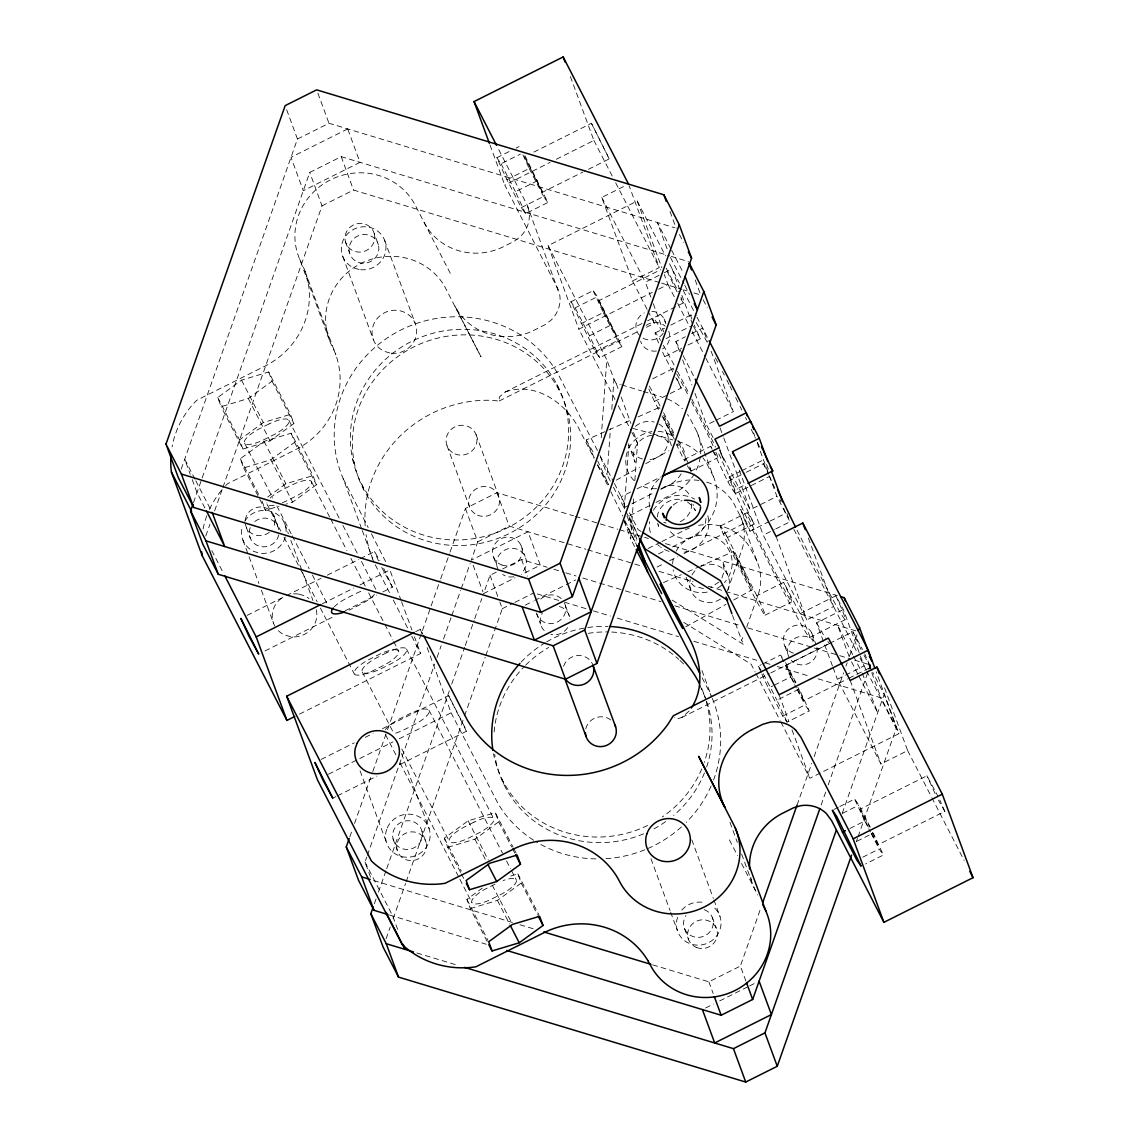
<?xml version="1.0" encoding="UTF-8"?>
<svg xmlns="http://www.w3.org/2000/svg" width="1139" height="1139" viewBox="0 0 1139 1139"><rect width="100%" height="100%" fill="white"/><g stroke="black" fill="none" stroke-linecap="round" stroke-linejoin="round"><path stroke-width="0.75" stroke-dasharray="5 3.75" d="M601.235 437.718L606.788 359.739L548.115 245.64L637.242 201.005L665.489 255.933M610.29 481.042L607.144 474.92L610.419 428.848M611.814 409.357L613.964 379.216L606.788 359.739M624.286 508.834L628.828 445.022M634.622 546.592L630.693 538.946L633.725 496.405M634.864 480.459L637.513 443.242L633.341 431.88M657.303 516.935C658.47 505.061 671.54 496.704 682.873 500.021M677.62 917.237L676.879 919.871A22.438 21.427 -20.2 0 0 691.046 944.06A22.438 21.427 -20.2 0 0 718.339 933.354A22.438 21.427 -20.2 0 0 712.146 906.018M181.201 469.183L297.45 139.029L286.387 108.974M193.488 502.584L309.737 172.43L341.244 156.655L669.675 255.919M205.803 535.928L209.932 524.196M214.645 510.799L222.319 489.015M222.917 487.335L322.024 205.832L309.737 172.43M349.801 836.894L352.165 830.189M354.528 823.483L372.225 773.21M372.809 771.544L386.975 731.323M387.559 729.643L440.067 580.52M440.651 578.84L449.506 553.711M450.09 552.031L465.438 508.464L496.946 492.689L573.529 515.839M370.517 877.087L364.993 862.052L366.758 857.012M367.356 855.346L434.671 664.151M437.034 657.445L441.163 645.699M443.527 638.993L451.201 617.196M451.799 615.516L460.654 590.358M461.238 588.678L470.108 563.52M465.438 508.464L477.725 541.865L471.29 560.16L527.998 531.771L540.299 565.172L521.391 574.64M374.361 903.768L377.28 895.453M378.461 892.093L386.135 870.296M386.733 868.616L449.321 690.846M451.685 684.14L464.684 647.237M465.267 645.557L474.123 620.399M474.721 618.719L481.797 598.601M496.319 572.12L490.012 575.266L483.577 593.576L515.084 577.786M386.078 938.778L390.207 927.046M393.154 918.66L405.555 883.48M406.139 881.8L463.957 717.584M464.541 715.918L485.2 657.274M485.784 655.594L502.299 608.682L499.85 601.99M727.465 590.714L741.133 551.902A49.86 47.61 -20.2 0 0 740.578 516.679L733.488 502.883A49.874 47.61 -20.2 0 0 706.479 482.082M746.7 627.162L757.52 596.437A49.86 47.61 -20.2 0 0 756.965 561.228L740.578 516.679M745.903 981.092L740.378 966.057L761.023 907.413M797.015 805.202L811.765 763.315M814.129 756.609L843.629 672.836M845.978 666.13L847.16 662.77M849.523 656.078L857.197 634.295M821.119 805.074L825.832 791.648M828.195 784.942L868.331 670.971M868.915 669.305L871.848 660.99M842.262 813.317L884.135 694.391L872.773 672.323M856.3 841.735L857.482 838.389M858.08 836.709L896.421 727.793L884.135 694.391M721.984 577.914L724.176 570.995L722.795 561.612L727.921 575.522M672.138 600.125L743.966 644.688L741.603 640.104L743.852 635.249M689.095 711.092L681.777 717.485L677.62 718.752L674.26 717.513M225.664 485.627L227.458 483.79L295.613 449.663A79.801 76.185 -20.2 0 0 332.061 346.171A63.827 60.951 -20.2 0 1 359.426 264.291A63.827 60.951 -20.2 0 1 444.267 285.69L481 356.834L454.86 305.978A59.797 57.092 -20.2 0 0 474.109 327.178L477.184 329.057A59.797 57.092 -20.2 0 0 534.476 330.054L545.04 324.7L551.02 320.201A29.913 28.56 -20.2 0 0 557.427 311.232A30.027 28.66 -20.2 0 0 559.633 304.27A29.913 28.56 -20.2 0 0 559.79 295.286L527.101 204.892L497.373 146.945M719.122 581.929L710.864 587.382M268.676 371.955L272.064 381.138L270.769 382.135L248.302 398.522L221.137 406.694L217.763 397.497L241.539 380.155L268.676 371.955L290.488 414.368L293.876 423.551L270.085 440.893L242.934 449.065L221.137 406.694M291.214 433.19L294.588 442.373L270.84 459.757L243.675 467.93L240.286 458.746L264.077 441.391L291.214 433.19L313.026 475.604L316.4 484.787L292.623 502.128L285.832 504.178M242.934 449.065L239.546 439.868L263.337 422.526L290.488 414.368M267.679 497.031L285.861 483.762L313.026 475.604M460.654 872.446L447.741 847.345L444.367 838.162L468.143 820.806L495.308 812.648L513.077 847.202M447.741 847.345L474.906 839.172L498.683 821.831L495.308 812.648M487.221 941.54L470.279 908.58L466.89 899.397L482.281 888.164M470.279 908.58L497.444 900.422L521.221 883.067L517.846 873.884L507.652 876.945M641.94 323.561L505.218 392.015L499.366 396.97L499.167 401.013L489.685 400.273A119.68 114.27 -20.2 0 0 365.22 526.745M616.284 480.16L639.52 467.189M645.713 463.73L668.935 450.745M685.721 626.82L725.984 604.325M733.73 599.997L752.309 589.618L733.288 551.575L700.77 566.012M297.45 139.029L328.957 123.254L674.587 227.715M322.024 205.832L353.531 190.056L659.894 282.643M524.951 155.716L547.859 202.514L525.577 213.662L521.306 207.64L506.926 179.677L496.803 157.737L510.172 151.046M516.124 148.07L519.085 146.589M496.803 157.737L501.075 163.774L520.381 154.092M533.849 152.071L591.454 123.268L609.265 158.876L584.392 171.334M506.926 179.677L529.208 168.515L522.701 154.42M558.48 290.075L504.762 185.088L550.109 162.379M556.359 159.246L593.889 140.453L569.927 75.316M525.577 213.662L515.454 191.736L537.736 180.574M542.42 192.349L524.524 156.741L542.335 192.349L582.841 172.103M521.306 207.64L543.588 196.478L547.859 202.514M647.052 309.21L632.515 280.963L601.791 197.446L625.382 185.643M570.895 301.807L593.177 290.644L597.434 296.667L621.937 346.569L599.655 357.731L595.384 351.695L570.895 301.807L575.152 307.829L589.532 335.791L599.655 357.731M575.152 307.829L597.434 296.667M632.515 280.963L659.253 267.565L629.141 185.728M598.701 300.796L616.512 336.404L598.601 300.81L660.791 269.672M650.867 297.122L645.372 282.187L662.67 273.531M664.251 272.734L672.11 268.804L679.428 288.708M581.004 323.732L603.286 312.584L593.177 290.644M615.017 399.476L578.84 329.143L652.334 292.339M658.598 289.221L667.967 284.522L664.293 274.499M589.532 335.791L611.814 324.629M647.593 320.842L683.357 302.931L681.051 297.307M595.384 351.695L617.665 340.547L621.937 346.569M499.167 401.013L638.481 331.25M646.397 327.292L654.313 323.334A119.68 4.157 63.4 0 1 661.844 331.05M655.252 332.873L664.55 328.217M670.757 325.113L690.903 315.019M666.116 338.568L692.854 325.185M679.57 351.524L675.883 341.515L685.308 336.788M691.601 333.627L702.621 328.117L707.533 341.486M672.779 371.841A119.709 4.157 63.4 0 0 667.013 360.992L664.706 356.692L681.748 348.164M687.956 345.06L700.357 338.838L699.488 336.959A89.767 3.118 63.4 0 1 694.249 325.071M652.647 378.789L673.092 368.552M658.655 409.471A119.709 4.157 63.4 0 0 655.395 403.149L654.498 401.426L668.664 394.336M670.23 393.539L681.25 388.029L680.78 387.046A49.874 1.737 63.4 0 1 676.253 377.151M247.092 615.359L284.85 596.452M286.416 595.669L321.027 578.341M327.32 575.181L358.771 559.434M360.351 558.651L374.589 551.547L379.8 560.715M322.252 603.841L353.702 588.094M359.995 584.933L389.88 569.97L400.942 600.039M713.057 437.575L706.607 425.018L714.466 421.074M716.032 420.291L733.345 411.62L710.608 349.83M477.725 541.865L509.233 526.09L585.859 549.254M265.003 650.953L334.211 616.299M345.217 610.789L376.667 595.028M382.96 591.881L392.4 587.154L383.074 567.065M676.096 443.868A119.709 4.157 63.4 0 1 682.09 455.942L683.941 459.686L710.679 446.289L711.405 447.599M630.707 492.005L621.211 496.761L624.884 506.741M637.028 488.845L660.748 476.956M690.96 471.133L717.698 457.75M624.03 507.766L653.231 493.144M660.905 489.3L668.593 485.456A49.874 47.61 -20.2 0 1 698.947 480.43M502.626 568.959L521.52 559.491L547.104 567.222M649.899 505.474L628.386 516.238L637.484 540.982M656.05 502.384L672.95 493.927A49.874 47.61 -20.2 0 0 694.235 474.052M415.664 631.661L420.376 629.298L422.811 633.996M729.33 476.928L740.179 471.503M741.731 470.72L764.981 459.074M712.758 450.531A119.709 4.157 63.4 0 1 727.394 480.758L727.778 481.541L744.835 473.012M746.372 472.229L763.429 463.701L764.625 465.766A89.767 3.118 63.4 0 0 767.145 470.023M726.739 536.113A49.888 1.737 63.4 0 0 720.375 526.346L721.77 530.304A49.888 1.737 63.4 0 0 755.527 599.128A49.888 1.737 63.4 0 0 757.364 596.694L756.894 595.711L783.632 582.328L785.938 586.756A119.709 4.157 63.4 0 0 797.87 609.365L801.044 615.544A89.767 3.118 63.4 0 1 797.684 618.15A89.767 3.118 63.4 0 1 743.81 511.61A89.767 3.118 63.4 0 1 735.922 486.737L737.104 488.802L746.401 484.146M502.299 608.682L513.333 603.157M514.913 602.36L533.821 592.892M735.552 493.429L769.651 476.344M299.486 714.125L420.604 653.487L414.454 636.786M525.264 605.151L533.137 601.207M534.718 600.424L564.645 585.432M566.225 584.634L575.679 579.908M648.091 548.457L660.392 542.306M661.93 541.538L684.98 529.991A49.874 47.61 -20.2 0 1 689.266 528.069M658.598 553.853L666.287 550.009M672.437 546.934L689.337 538.462A49.874 47.61 -20.2 0 0 713.384 476.486L697.011 431.937L689.907 418.155A49.86 47.61 -20.2 0 0 687.415 414.411M719.506 450.119L750.174 509.759L776.912 496.362L769.537 476.33M720.432 526.004L747.184 512.607M657.075 567.037L663.396 563.876M669.718 560.701L677.634 556.743M683.955 553.582L745.618 522.687L740.734 509.389L741.788 511.724M726.739 536.142L727.465 537.451L754.203 524.054L752.765 521.164A119.709 4.157 63.4 0 1 737.474 489.599L737.104 488.802M745.618 522.687L749.989 531.173L768.583 521.847M770.135 521.078L785.639 513.319A119.709 4.157 63.4 0 0 782.408 505.26M808.377 538.049L833.563 606.532L806.825 619.915L763.258 535.173L774.264 529.663M775.83 528.88L789.996 521.79L776.912 496.362M321.184 759.414L354.215 742.87M365.22 737.36L373.079 733.416M382.519 728.689L448.681 695.616L465.922 729.529L466.477 731.224L397.283 765.878M328.431 774.235L392.912 741.945M399.205 738.784L451.101 712.8L426.527 645.998M332.787 798.168L335.934 796.588M337.514 795.805L376.838 776.115M765.052 615.188L791.79 601.805M800.176 613.665L835.827 595.811L843.33 609.465L864.074 665.845L837.336 679.243L880.917 763.984L907.655 750.587L883.679 685.45M832.452 665.973L816.592 622.862L843.33 609.465M809.63 637.484L845.28 619.63M761.165 672.451L758.275 666.187L761.251 664.692M762.731 663.952L780.557 655.025L784.828 661.061M794.196 683.044L785.981 665.19L827.953 644.176M829.519 643.393L852.926 631.704L862.536 649.458M681.777 717.485L769.224 673.704M770.818 672.907L829.633 643.45M787.035 722.112L776.926 700.172L799.208 689.024L809.316 710.95L787.035 722.112L782.778 716.089L768.398 688.127L772.854 685.892M774.335 685.151L790.68 676.965L780.557 655.025M797.528 689.608L803.892 700.798L847.416 679.001M848.968 678.218L870.737 667.326L864.729 653.9M782.778 716.089L805.059 704.927L809.316 710.95M494.981 884.177L487.549 887.893A19.947 5.894 -27.2 0 0 471.774 902.387A19.947 5.894 -27.2 0 0 491.649 899.027L500.562 894.571A19.947 5.894 -27.2 0 0 516.408 881.273A19.947 5.894 -27.2 0 0 503.167 880.532M780.87 722.012L809.801 778.279L898.942 733.644L876.204 671.853M833.848 809.502L838.304 807.266M839.785 806.526L854.634 799.08L858.906 805.116L871.691 829.975M842.561 813.303L858.906 805.116M868.274 827.113L860.073 809.245L926.918 775.773L937.724 795.762M849.908 828.466L864.757 821.02L854.634 799.08M856.941 841.265L873.286 833.079L883.394 855.019L865.569 863.946M871.606 833.677L877.884 844.853L944.815 811.381L939.846 800.091M862.793 857.169L879.137 848.982L883.394 855.019M652.704 964.861L708.871 981.846L740.378 966.057M705.539 1008.001L713.413 1004.043M719.72 1000.896L748.081 986.687M749.661 985.904L755.954 982.743M594.231 457.864L586.172 439.996L607.244 430.613M608.852 429.887L631.547 419.793M638.025 416.902L659.097 407.52L659.353 408.431M663.496 582.613L681.321 574.668M687.799 571.792L699.147 566.738M505.218 392.015C536.341 380.597 568.646 404.858 580.904 432.692A119.695 4.157 63.4 0 1 594.003 458.177M243.675 467.93L265.458 510.3L279.041 506.214M651.935 435.411C639.363 436.237 629.71 450.56 635.135 462.306L630.009 448.396M609.18 158.876L591.369 123.268M683.357 302.931L680.795 298.916M586.243 439.981L594.117 453.963M392.4 587.154L381.593 567.179M785.981 665.19L795.677 682.93M870.737 667.326L863.277 654.014M466.392 731.224L448.581 695.616M860.073 809.245L869.769 826.999M944.815 811.381L938.465 800.204M877.884 844.853L871.961 831.427M659.125 407.52L659.951 408.559M733.203 551.575L741.945 570.653L752.281 589.618M703.503 588.607L694.078 586.072L687.216 579.424M613.964 379.216L616.327 383.815L620.285 384.612M632.715 428.349L651.266 433.432M656.904 435.511L663.852 437.846L670.714 444.495M299.073 594.159L304.369 595.754A22.438 21.427 -20.2 0 1 309.039 598.587M671.241 256.389L688.44 261.586M661.588 283.155L682.019 289.334M683.713 289.847L687.116 290.872M693.922 292.937L699.033 294.474M621.609 384.882L641.513 390.905M643.179 391.403L661.432 396.913M652.932 433.931L672.836 439.953M575.238 516.351L617.779 529.208M619.488 529.72L648.418 538.476M665.447 543.616L837.336 595.569M587.553 549.767L607.97 555.932M609.678 556.444L641.997 566.225M659.011 571.365L693.039 581.645M708.358 586.272L723.664 590.899M725.372 591.412L856.428 631.034M553.91 569.286L564.118 572.362M565.812 572.874L576.021 575.964M582.826 578.028L623.659 590.358M625.368 590.885L661.09 601.677M674.715 605.791L741.062 625.852M747.867 627.902L812.52 647.45M814.228 647.963L838.048 655.167M839.742 655.68L849.95 658.755M854.649 660.179L868.73 664.436L871.961 670.743M537.224 593.932L562.751 601.648M564.446 602.161L591.682 610.39M593.391 610.903L610.404 616.042M617.21 618.107L678.488 636.616M693.793 641.257L756.766 660.278M765.28 662.855L770.391 664.393M777.197 666.457L809.53 676.224M818.044 678.801L881.016 697.837L896.421 727.793M373.578 880.504L513.148 922.69M519.953 924.74L533.565 928.855M389.595 915.03L486.31 944.259M416.931 952.987L457.764 965.317M641.1 531.457L638.111 529.592L629.454 512.764M683.799 622.392L751.128 664.179L755.157 671.996M687.401 501.872L692.896 506.542L695.36 510.642L693.082 504.449M758.275 666.187L761.692 671.013M666.144 268.149L678.374 291.641M677.378 444.509L678.203 445.548L677.691 443.925M727.778 481.541L728.96 483.619A89.767 3.118 63.4 0 0 717.684 451.599M693.551 326.437L700.357 338.838M816.592 622.862L816.791 623.204A119.68 4.157 63.4 0 0 825.633 638.31M754.203 524.054L753.477 522.758A49.888 1.737 63.4 0 0 754.16 529.592A49.888 1.737 63.4 0 0 786.124 592.821A49.888 1.737 63.4 0 0 784.102 583.31L783.632 582.328M683.941 459.686L684.653 460.996M665.318 422.469L674.416 439.27M736.805 557.512L746.088 574.654M663.71 415.294L674.131 436.052M673.42 437.404L662.414 415.393M681.25 388.029L678.944 383.601A119.709 4.157 63.4 0 0 675.811 377.607M756.894 595.711L755.997 593.989A119.709 4.157 63.4 0 1 729.316 541.196L727.465 537.451M451.101 712.8L498.184 803.821A119.695 114.27 -20.2 0 0 533.792 840.34M679.399 234.492L683.457 242.379M703.162 299.728L707.219 307.615M670.857 248.715L657.388 222.518L667.838 250.907M671.654 250.253L683.542 273.36M670.472 257.457L683.941 283.654M684.738 285.191L689.494 294.446M669.533 263.778L679.371 282.928M683.243 290.459L696.157 315.56M696.968 317.14L709.227 340.988M676.993 291.755L666.472 270.1M593.889 140.453L612.455 176.545M615.686 182.824L659.253 267.565M667.967 284.522L676.851 301.778M677.662 303.344L688.953 325.313M692.185 331.591L705.098 356.706M705.895 358.272L733.345 411.62M793.869 529.322L856.969 652.035M860.045 658L865.854 669.305M866.651 670.871L898.942 733.644M907.655 750.587L931.047 796.104M931.859 797.67L964.135 860.443M852.727 654.64L837.663 625.354L849.338 657.089M853.51 656.178L861.44 671.583M862.237 673.121L877.685 712.687L858.678 675.712M851.545 661.844L857.881 674.174M601.791 197.446L645.372 282.187M675.883 341.515L682.332 354.058M683.144 355.639L694.434 377.607M647.849 310.776L654.313 323.334M713.398 476.486L706.294 462.69A49.86 47.61 -20.2 0 0 702.877 457.764M756.965 561.228L749.875 547.432A49.874 47.61 -20.2 0 0 696.741 525.777M785.625 662.613L797.599 685.906M529.208 168.515L543.588 196.478M603.286 312.584L617.665 340.547M790.68 676.965L796.261 687.842M797.072 689.394L805.059 704.927M864.757 821.02L870.353 831.897M871.15 833.449L879.137 848.982M501.075 163.774L515.454 191.736M763.344 673.761L776.926 700.172M618.235 405.726L631.091 430.741M631.889 432.307L637.513 443.242M755.954 673.562L780.073 720.446M597.434 450.517L560.203 378.12A119.695 114.27 -20.2 0 0 404.345 328.359A119.695 114.27 -20.2 0 0 343.223 478.75L361.661 528.852M599.968 455.443L613.622 481.982M614.434 483.562L626.308 506.641M613.437 487.165L625.24 510.115M626.023 511.653L638.979 536.839M623.531 519.455L636.117 543.944M702.122 677.833L708.586 690.419A119.695 114.27 -20.2 0 1 711.661 696.911M450.275 273.317L415.422 205.533A63.827 60.951 -20.2 0 0 332.289 178.994A63.827 60.951 -20.2 0 0 299.699 259.194L330.41 342.697M729.401 839.856L737.503 855.617M741.56 863.504L757.777 895.026M299.685 259.194L303.373 266.982A79.787 76.185 -20.2 0 1 264.889 366.16L196.734 400.287L194.043 403.035A89.782 85.724 -20.2 0 0 172.089 446.83M343.223 478.736L368.196 527.556M375.272 564.802L390.079 593.775M513.888 848.769L516.309 853.481M272.064 381.138L293.876 423.551M498.683 821.831L511.61 846.96M512.422 848.541L514.842 853.253M288.836 420.22L339.664 519.085M342.896 525.364L357.418 553.611M361.462 561.456L375.984 589.703A19.947 5.894 -27.2 0 0 373.578 588.507M406.495 649.016L493.643 818.5M517.846 873.884L538.847 914.731M294.588 442.373L316.4 484.787M521.221 883.067L537.38 914.489M311.36 481.455L329.926 517.547M330.723 519.128L346.868 550.507M350.897 558.352L365.434 586.599M368.652 592.878L383.985 622.691M384.797 624.257L392.87 639.961M393.681 641.528L398.522 650.938M429.019 710.252L502.456 853.068M506.499 860.913L510.528 868.758M511.34 870.324L516.181 879.735M241.539 380.155L263.337 422.526M468.143 820.806L488.318 860.045M248.302 398.522L270.085 440.893M474.906 839.172L485.399 859.575M264.077 441.391L285.861 483.762M492.29 885.188L511.653 922.846M270.84 459.757L292.623 502.128M497.444 900.422L509.546 923.957M244.586 443.199L272.833 498.127M276.877 505.972L291.399 534.219M292.21 535.786L309.153 568.745M312.385 575.024L326.907 603.271M362.259 671.996L393.724 733.203M401.796 748.893L449.407 841.479M217.763 397.497L239.546 439.868M444.367 838.162L461.309 871.107M461.466 874.012L463.886 878.724M267.124 504.435L280.849 531.116M284.067 537.394L299.4 567.208M300.212 568.774L317.155 601.734M320.386 608.012L354.286 673.918M385.594 734.812L396.885 756.78M400.116 763.059L459.031 877.614M459.829 879.18L471.945 902.714M240.286 458.746L258.852 494.839M466.89 899.397L487.876 940.188M195.011 479.234L184.717 459.202L190.241 474.237M195.808 480.786L212.452 513.134M204.92 508.022L197.004 492.618L190.854 475.903M211.797 550.607L223.102 572.575M364.993 862.052L392.727 915.984L397.639 929.339M371.414 533.835L386.662 563.691M393.297 600.054L408.559 629.91M411.763 636.203L420.604 653.487M597.833 465.111L608.553 484.488L597.733 461.053M935.119 793.641L926.918 775.773M861.041 649.572L852.826 631.718M710.679 446.289L712.117 449.193M797.884 687.372L803.892 700.798M763.429 463.701L765.792 468.684A119.709 4.157 63.4 0 1 768.426 474.265M378.504 560.815L374.503 551.561M654.498 401.426L654.042 400.444A49.86 1.723 63.4 0 1 648.846 388.983M761.891 674.017L768.398 688.127M835.827 595.811L836.695 597.69A89.767 3.118 63.4 0 1 839.044 610.419A89.767 3.118 63.4 0 1 795.535 527.058M664.706 356.692L663.838 354.813A89.767 3.118 63.4 0 1 662.328 351.453M690.561 470.806A49.86 1.723 63.4 0 0 691.017 470.763L689.636 466.833A49.86 1.723 63.4 0 0 689.109 465.552M868.73 664.436L871.178 671.113M871.791 672.779L881.016 697.837M850.192 680.467L880.917 763.984M786.921 513.433L788.758 518.444M753.562 432.905L754.801 436.237M757.25 442.929L768.925 474.65M670.017 211.484L676.153 228.184M695.203 279.966L700.741 294.987M833.065 667.625L837.336 679.243M811.637 632.729L815.738 643.862M776.1 536.412L806.825 619.915M681.877 295.328L692.241 323.519M739.282 470.051L763.258 535.173M637.242 201.005L661.83 267.807M720.076 427.922L723.137 436.265M723.763 437.946L750.174 509.759M719.264 447.655L724.148 460.968L723.094 458.618A119.709 4.157 63.4 0 1 719.592 450.66M682.631 359.881L691.857 384.939M694.932 393.282L706.607 425.018M784.913 646.14L789.014 657.274M664.151 318.977L665.902 323.747M653.302 303.743L663.681 331.933M721.314 529.179L720.375 526.375M779.076 694.762L788.914 721.485M791.989 729.843L809.801 778.279M690.092 467.944L691.017 470.763M666.685 432.706L671.811 446.616M732.505 615.359L741.603 640.104M616.327 383.815L618.15 388.755M621.182 396.998L630.892 423.395M686.119 577.302L691.245 591.212M657.545 523.228L658.684 526.332L657.886 524.082M548.115 245.64L578.84 329.143M701.98 670.586L711.063 695.274M699.972 685.094L701.51 689.266A109.714 104.745 -20.2 0 1 706.194 700.286M627.062 516.01L636.16 540.754M490.012 145.009L504.762 185.088M600.566 457.066L607.144 474.92M624.129 521.078L630.693 538.946M729.957 822.315L737.317 842.362M741.631 854.051L752.68 884.106A59.797 57.092 -20.2 0 0 755.541 890.698M556.971 384.455L559.021 390.022M566.354 410.14A109.714 104.745 -20.2 0 1 425.274 535.615A109.714 104.745 -20.2 0 1 386.861 358.144A109.714 104.745 -20.2 0 1 566.354 410.14L568.404 415.707A109.714 104.745 -20.2 0 1 427.324 541.182A109.714 104.745 -20.2 0 1 388.912 363.711A109.714 104.745 -20.2 0 1 568.404 415.707M691.8 839.856L713.313 898.315M713.925 899.981L720.076 916.696M712.231 917.237L716.317 928.37M708.871 981.846L713.171 993.535M684.639 928.812L688.739 939.946M565.414 605.535L569.5 616.669M650.967 858.749L670.017 910.517M670.629 912.182L677.392 930.563M520.993 545.31L525.093 556.444M476.074 434.657L498.611 495.892M496.946 492.689L509.233 526.09M521.52 559.491L527.67 576.192M536.441 612.967L540.541 624.101M384.541 240.073L415.265 323.59M493.771 557.711L497.871 568.845M374.247 233.595A14.964 14.28 -20.2 0 1 356.037 251.733A14.964 14.28 -20.2 0 1 349.346 227.9A14.964 14.28 -20.2 0 1 374.247 233.595L378.347 244.728A14.964 14.28 -20.2 0 1 360.138 262.867A14.964 14.28 -20.2 0 1 353.432 239.033A14.964 14.28 -20.2 0 1 378.347 244.728M317.895 93.184L328.957 123.254M341.244 156.655L353.531 190.056M447.015 445.733L469.553 506.983M490.012 575.266L499.238 600.324M473.126 565.172L482.964 591.896M345.501 241.895L349.602 253.029M342.768 256.489L373.492 339.992M502.256 779.702L504.306 785.269M305.138 271.438L335.863 354.941M420.376 629.298L422.227 634.309M352.649 459.131L354.685 464.698M362.031 484.815L364.067 490.382M401.554 601.705L412.005 630.095M362.273 530.518L372.724 558.907M401.526 753.605L429.175 828.765M422.014 831.356A14.964 14.28 -20.2 0 1 403.277 848.982A14.964 14.28 -20.2 0 1 397.312 824.949A14.964 14.28 -20.2 0 1 422.014 831.356L426.114 842.49A14.964 14.28 -20.2 0 1 407.378 860.116A14.964 14.28 -20.2 0 1 401.412 836.083A14.964 14.28 -20.2 0 1 426.114 842.49M284.693 523.669L288.381 533.693M290.844 540.37L301.906 570.425M302.518 572.105L312.954 600.495M393.055 838.831L397.155 849.965M273.645 515.155L277.745 526.289M262.084 501.117L265.458 510.3M360.066 770.818L386.491 842.632M246.408 527.514L250.509 538.647M242.92 540.071L248.444 555.106M249.071 556.772L258.895 583.495M261.358 590.173L273.645 623.574M527.756 206.558L529.066 211.783A29.913 28.56 -20.2 0 1 528.909 220.767A30.027 28.66 -20.2 0 1 526.716 227.715A29.913 28.56 -20.2 0 1 520.281 236.713L514.315 241.197L503.751 246.551A59.797 57.092 -20.2 0 1 446.488 245.554L443.342 243.661A59.797 57.092 -20.2 0 1 424.164 222.489M597.377 464.812A119.695 4.157 63.4 0 1 607.471 484.958M610.789 491.649A119.695 4.157 63.4 0 1 622.748 516.081M625.012 520.765A119.695 4.157 63.4 0 1 637.214 546.535M373.948 562.253A119.68 114.27 -20.2 0 1 366.103 534.689M394.806 649.686A19.933 5.894 -27.2 0 1 396.998 655.651A19.961 5.894 -27.2 0 1 382.903 665.774L373.991 670.23A19.961 5.894 -27.2 0 1 354.115 673.59A19.961 5.894 -27.2 0 1 369.89 659.082L378.803 654.626A19.961 5.894 -27.2 0 1 394.806 649.671M374.475 594.401A19.947 5.894 -27.2 0 1 360.365 604.524L351.453 608.995A19.947 5.894 -27.2 0 1 349.203 610.063M360.778 591.355A19.947 5.894 -27.2 0 0 356.279 593.391L347.367 597.861A19.947 5.894 -27.2 0 0 334.368 606.76M203.069 528.994A89.782 85.724 -20.2 0 1 207.255 514.572M209.419 509.503A89.782 85.724 -20.2 0 1 223.828 487.577M705.867 518.487A19.947 19.05 -20.2 0 1 691.245 537.665A19.947 19.05 -20.2 0 1 668.778 529.322M673.149 505.147A19.947 19.05 -20.2 0 1 682.019 500.704M741.802 511.753A119.709 4.157 63.4 0 1 750.003 531.201M661.973 415.92A119.709 4.157 63.4 0 1 673.405 438.487M316.243 609.735A22.438 21.427 -20.2 0 1 289.989 636.587L284.693 634.993A22.438 21.427 -20.2 0 1 278.016 630.337M274.798 626.009A22.438 21.427 -20.2 0 1 282.885 597.349M293.506 593.889A22.438 21.427 -20.2 0 1 299.073 594.159M649.842 507.097A29.927 28.575 -20.2 0 1 659.538 478.565M286.131 531.586A22.438 21.427 -20.2 0 0 273.645 512.251L268.348 510.656A22.438 21.427 -20.2 0 0 244.429 521.747M285.334 536.939A22.438 21.427 -20.2 0 1 259.265 553.084L253.969 551.49A22.438 21.427 -20.2 0 1 242.28 526.802M691.829 319.034A89.767 3.118 63.4 0 1 692.241 316.4M696.157 322.551A89.767 3.118 63.4 0 1 708.045 343.935M715.42 357.874A89.767 3.118 63.4 0 1 719.392 365.505M722.453 371.442A89.767 3.118 63.4 0 1 724.319 375.087M726.824 379.999A89.767 3.118 63.4 0 1 729.344 384.982M729.985 386.235A89.767 3.118 63.4 0 1 731.879 389.994M735.666 397.554A89.767 3.118 63.4 0 1 739.41 405.1M740.023 406.352A89.767 3.118 63.4 0 1 741.873 410.083M745.476 417.444A89.767 3.118 63.4 0 1 746.643 419.85M751.185 429.246A89.767 3.118 63.4 0 1 755.399 438.088M757.364 442.274A89.767 3.118 63.4 0 1 760.98 450.062M658.598 342.924A89.767 3.118 63.4 0 1 660.506 340.404M663.297 345.231A89.767 3.118 63.4 0 1 674.516 365.761M677.477 371.342A89.767 3.118 63.4 0 1 688.668 392.941M691.8 399.091A89.767 3.118 63.4 0 1 715.534 447.1M769.053 475.618A119.709 4.157 63.4 0 1 775.417 489.414M779.845 499.323A119.709 4.157 63.4 0 1 780.941 501.815M677.762 440.295A29.927 28.575 -20.2 0 1 685.208 461.138M681.207 473.796A29.927 28.575 -20.2 0 1 661.531 487.976M656.591 488.702A29.927 28.575 -20.2 0 1 639.947 484.958M634.124 480.615A29.927 28.575 -20.2 0 1 627.475 451.229A29.927 28.575 -20.2 0 1 651.964 431.61M658.185 431.339A29.927 28.575 -20.2 0 1 674.146 437.091M676.11 551.191A29.927 28.575 -20.2 0 1 719.549 539.9A29.927 28.575 -20.2 0 1 724.404 582.599M721.727 585.175A29.927 28.575 -20.2 0 1 715.477 589.304M707.191 592.095A29.927 28.575 -20.2 0 1 673.135 569.941M672.651 563.976A29.927 28.575 -20.2 0 1 674.16 555.661M282.33 502.797A19.961 5.894 -27.2 0 0 286.829 500.747L295.741 496.291A19.933 5.894 -27.2 0 0 311.517 481.797A19.933 5.894 -27.2 0 0 291.669 485.143L282.743 489.613A19.961 5.894 -27.2 0 0 269.744 498.512M274.072 505.346A19.961 5.894 -27.2 0 1 266.882 502.897M715.847 452.155A49.874 1.737 63.4 0 1 714.053 452.297M673.334 369.976A49.874 1.737 63.4 0 1 673.505 368.879M676.751 373.991A49.874 1.737 63.4 0 1 687.586 394.023M691.658 401.91A49.874 1.737 63.4 0 1 713.769 447.413M689.807 469.766A49.86 1.723 63.4 0 1 687.315 465.694M649.287 386.135A49.86 1.723 63.4 0 1 660.848 407.42M663.553 412.631A49.86 1.723 63.4 0 1 674.672 434.771M678.602 442.829A49.86 1.723 63.4 0 1 687.799 462.534M700.855 566.425A19.947 19.05 -20.2 0 1 722.952 568.831A19.947 19.05 -20.2 0 1 728.134 589.618M720.46 599.071A19.947 19.05 -20.2 0 1 698.15 599.356A19.947 19.05 -20.2 0 1 690.291 579.438M692.042 574.91A19.947 19.05 -20.2 0 1 696.698 569.173M668.764 331.25A14.964 14.28 -20.2 0 1 662.528 348.89M656.434 351.04A14.964 14.28 -20.2 0 1 640.559 341.173M646.112 325.441A14.964 14.28 -20.2 0 1 665.204 326.167M559.306 606.518A14.964 14.28 -20.2 0 1 569.884 619.146M567.678 627.575A14.964 14.28 -20.2 0 1 550.735 634.266M544.186 630.536A14.964 14.28 -20.2 0 1 542.363 613.195M278.728 534.846A14.964 14.28 -20.2 0 1 259.963 546.378A14.964 14.28 -20.2 0 1 250.253 527.656M254.809 521.534A14.964 14.28 -20.2 0 1 278.827 529.849M245.241 520.196A14.964 14.28 -20.2 0 1 264.817 507.595A14.964 14.28 -20.2 0 1 272.748 528.411M269.345 532.255A14.964 14.28 -20.2 0 1 245.326 523.94M564.602 603.186A14.964 14.28 -20.2 0 1 556.202 622.52A14.964 14.28 -20.2 0 1 536.796 614.163M540.726 599.086A14.964 14.28 -20.2 0 1 561.769 599.1M663.112 333.328A14.964 14.28 -20.2 0 1 642.453 337.813M639.548 335.407A14.964 14.28 -20.2 0 1 644.247 312.954M651.807 311.303A14.964 14.28 -20.2 0 1 665.375 322.494M712.288 698.378A119.695 114.27 -20.2 0 1 713.555 779.93M711.106 785.967A119.695 114.27 -20.2 0 1 686.205 822.401M681.378 826.971A119.695 114.27 -20.2 0 1 646.34 849.167M644.802 849.794A119.695 114.27 -20.2 0 1 605.905 858.664M595.939 858.891A119.695 114.27 -20.2 0 1 535.159 841.208M395.66 733.16A19.947 5.894 -27.2 0 0 404.487 729.544L413.4 725.087A19.947 5.894 -27.2 0 0 429.189 710.594A19.947 5.894 -27.2 0 0 409.314 713.954L400.401 718.41A19.947 5.894 -27.2 0 0 385.438 729.686M751.583 880.689A59.797 57.092 -20.2 0 1 750.715 877.215M691.757 503.709A19.947 19.05 -20.2 0 1 678.317 522.502M666.059 523.029A19.947 19.05 -20.2 0 1 663.724 522.246M661.019 488.873A19.947 19.05 -20.2 0 1 690.248 496.718M638.751 537.238A119.695 4.157 63.4 0 1 627.774 513.732M828.651 642.652A119.68 4.157 63.4 0 1 827.854 641.613M707.789 515.668A29.927 28.575 -20.2 0 1 681.393 552.614M669.12 551.404A29.927 28.575 -20.2 0 1 660.449 546.991M659.495 546.25A29.927 28.575 -20.2 0 1 657.687 544.641M650.355 532.44A29.927 28.575 -20.2 0 1 649.486 521.733M653.387 510.286A29.927 28.575 -20.2 0 1 694.648 499.124M681.763 910.118A22.438 21.427 -20.2 0 1 704.642 902.686M768.341 469.14A89.767 3.118 63.4 0 1 765.408 461.665M696.997 431.952A49.874 47.61 -20.2 0 1 700.613 453.92M700.271 456.91A49.874 47.61 -20.2 0 1 694.975 472.713M677.819 441.462A49.86 47.61 -20.2 0 1 698.833 453.308M667.255 398.878A49.86 47.61 -20.2 0 1 682.446 408.759M658.726 423.922A19.947 19.05 -20.2 0 1 667.312 445.634A19.947 19.05 -20.2 0 1 647.393 459.7M642.496 459.017A19.947 19.05 -20.2 0 1 628.7 443.797M635.477 426.342A19.947 19.05 -20.2 0 1 654.199 422.071M706.764 701.923A109.714 104.745 -20.2 0 1 705.71 769.637M704.457 772.883A109.714 104.745 -20.2 0 1 673.619 815.424M665.66 821.603A109.714 104.745 -20.2 0 1 652.675 829.534M643.563 833.819A109.714 104.745 -20.2 0 1 494.725 754.303M494.127 731.936A109.714 104.745 -20.2 0 1 524.41 666.386M525.663 665.119A109.714 104.745 -20.2 0 1 548.699 647.436M588.18 633.355A109.714 104.745 -20.2 0 1 608.368 631.931M611.686 632.045A109.714 104.745 -20.2 0 1 678.716 659.324M679.997 660.492A109.714 104.745 -20.2 0 1 683.699 664.122M793.456 653.16A14.964 14.28 -20.2 0 1 784.202 635.192A14.964 14.28 -20.2 0 1 803.095 625.71A14.964 14.28 -20.2 0 1 812.363 643.677M704.229 909.634A14.964 14.28 -20.2 0 1 711.775 928.997A14.964 14.28 -20.2 0 1 691.074 935.717A14.964 14.28 -20.2 0 1 685.949 915.571M496.775 565.286A14.964 14.28 -20.2 0 1 516.85 549.098A14.964 14.28 -20.2 0 1 520.822 573.558M513.774 576.761A14.964 14.28 -20.2 0 1 502.698 574.497M563.606 666.287A15.547 14.85 -20.2 0 1 593.12 665.66M585.788 728.789A15.547 14.85 -20.2 0 1 611.401 720.474M816.976 647.379A14.964 14.28 -20.2 0 1 791.164 660.335M787.775 653.758A14.964 14.28 -20.2 0 1 813.588 640.801M706.237 701.282A109.714 104.745 -20.2 0 1 704.244 762.447M701.752 768.925A109.714 104.745 -20.2 0 1 662.229 817.005M647.635 825.476A109.714 104.745 -20.2 0 1 493.514 753.79M521.121 662.115A109.714 104.745 -20.2 0 1 545.197 642.738M546.649 641.869A109.714 104.745 -20.2 0 1 586.129 627.788M587.809 627.532A109.714 104.745 -20.2 0 1 607.984 626.407M701.624 688.326A109.714 104.745 -20.2 0 1 705.767 699.631M386.719 829.32L385.979 831.954A22.438 21.427 -20.2 0 0 400.586 856.286A22.438 21.427 -20.2 0 0 427.865 844.611L429.688 839.457A22.438 21.427 -20.2 0 0 415.08 815.125A22.438 21.427 -20.2 0 0 387.801 826.786L386.719 829.32M347.722 128.921L291 157.324L303.287 190.726L360.009 162.322L347.722 128.921M269.117 423.907L260.205 428.378A19.947 5.894 -27.2 0 0 244.429 442.872A19.947 5.894 -27.2 0 0 264.305 439.512L273.218 435.041A19.947 5.894 -27.2 0 0 288.993 420.547A19.947 5.894 -27.2 0 0 269.117 423.907M386.776 652.718L377.863 657.175A19.961 5.894 -27.2 0 0 362.088 671.668A19.961 5.894 -27.2 0 0 381.964 668.308L390.876 663.852A19.961 5.894 -27.2 0 0 404.971 653.729A19.933 5.894 -27.2 0 0 402.779 647.764A19.961 5.894 -27.2 0 0 386.776 652.704M473.938 822.187L465.025 826.658A19.961 5.894 -27.2 0 0 449.236 841.151A19.961 5.894 -27.2 0 0 469.126 837.791L478.038 833.335A19.933 5.894 -27.2 0 0 493.813 818.841A19.933 5.894 -27.2 0 0 473.952 822.187M359.112 269.502L353.816 267.907A22.438 21.427 -20.2 0 1 349.716 231.872A22.438 21.427 -20.2 0 1 385.366 242.65A22.438 21.427 -20.2 0 1 359.112 269.502M389.837 353.005L384.541 351.41A22.438 21.427 -20.2 0 1 380.44 315.375A22.438 21.427 -20.2 0 1 416.091 326.153A22.438 21.427 -20.2 0 1 389.837 353.005M477.554 515.155A15.547 14.85 -20.2 0 0 499.48 499.679A15.547 14.85 -20.2 0 0 475.191 489.471A15.547 14.85 -20.2 0 0 477.554 515.155M455.016 453.92A15.547 14.85 -20.2 0 0 476.956 438.43A15.547 14.85 -20.2 0 0 452.653 428.236A15.547 14.85 -20.2 0 0 455.016 453.92M502.014 565.058A14.964 14.28 -20.2 0 0 522.089 548.87A14.964 14.28 -20.2 0 0 498.042 540.598A14.964 14.28 -20.2 0 0 502.014 565.058M696.726 947.548A14.964 14.28 -20.2 0 0 717.299 931.973A14.964 14.28 -20.2 0 0 693.566 922.946A14.964 14.28 -20.2 0 0 696.726 947.548"/><path stroke-width="1.5" d="M700.627 506.969C699.332 522.701 677.634 530.503 666.642 519.156M165.981 444.096L285.163 105.628L316.67 89.853L663.866 194.783L679.271 224.753L691.558 258.154L572.39 596.622L540.883 612.398L193.673 507.467L178.268 477.497L165.981 444.096L181.386 474.066L193.673 507.467M689.252 263.166L703.845 291.556L716.146 324.957L596.964 663.425L565.457 679.214L218.261 574.27L202.856 544.314L190.569 510.913L192.904 504.25M388.029 914.56L373.962 910.303L358.557 880.347L346.256 846.946L349.217 838.56M851.588 855.147L777.254 1066.275L745.732 1082.05L398.536 977.105L383.131 947.15L370.844 913.749L373.179 907.1M572.39 596.622L560.103 563.221L679.271 224.753M596.964 663.425L584.677 630.024L703.845 291.556M762.803 902.387L797.015 805.202M858.379 630.935L859.546 627.589L844.141 597.633L840.739 596.594M506.727 950.439L721.158 1015.248L752.665 999.473L819.938 808.419M777.254 1066.275L764.952 1032.874L836.353 830.089M357.077 743.283L355.254 748.451A22.438 21.427 -20.2 0 0 369.862 772.769A22.438 21.427 -20.2 0 0 397.141 761.108L398.963 755.954A22.438 21.427 -20.2 0 0 384.356 731.622A22.438 21.427 -20.2 0 0 357.077 743.283M691.302 708.045C705.767 686.219 700.101 657.317 687.899 635.861A119.695 4.157 63.4 0 1 639.449 538.704M496.689 881.543L520.495 864.245L517.12 855.062L489.941 863.177L466.15 880.518L469.539 889.716L496.689 881.543L487.819 864.287M519.227 942.793L543.032 925.48L539.644 916.297L512.465 924.412L488.688 941.768L492.062 950.951L519.227 942.793L510.343 925.523M489.4 143.329L474.038 101.585L563.164 56.95L628.529 184.062M294.773 716.488L286.914 720.432L256.19 636.915L320.671 604.624M662.328 476.173L719.264 447.655L714.893 439.184L750.544 421.33A119.709 4.157 63.4 0 0 751.427 423.637M733.758 455.016L732.534 451.67L759.272 438.287L709.227 340.988M647.849 960.59A79.787 76.185 -20.2 0 0 544.001 932.684L475.86 966.812L472.016 967.324A89.782 85.724 -20.2 0 1 404.929 947.05L402.152 944.53L317.411 779.745L286.686 696.242L414.098 632.444M181.386 474.066L528.581 578.996L560.103 563.221M747.953 483.377L772.755 470.962L770.391 465.965A119.709 4.157 63.4 0 1 763.514 451.243M190.569 510.913L205.974 540.868L553.17 645.813L584.677 630.024M874.966 668.508L868.217 650.141L802.838 523.029L776.1 536.412L732.534 451.67M868.217 650.141L779.076 694.762L720.403 580.676L642.595 532.383M513.29 849.181L445.135 883.309L441.291 883.821A89.782 85.724 -20.2 0 1 374.204 863.547L371.428 861.027L286.686 696.242M752.153 729.572L762.76 724.319L769.964 722.211A29.913 28.56 -20.2 0 1 781.098 722.397A30.027 28.66 -20.2 0 1 788.074 724.746A29.913 28.56 -20.2 0 1 795.535 729.942M749.59 868.9A59.797 57.092 -20.2 0 1 749.562 862.892L749.861 859.29A59.797 57.092 -20.2 0 1 782.863 813.118L793.484 807.822L800.689 805.714A29.913 28.56 -20.2 0 1 811.822 805.914A30.027 28.66 -20.2 0 1 818.799 808.263A29.913 28.56 -20.2 0 1 826.259 813.445L831.598 820.649L883.892 922.334L973.019 877.699L942.295 794.196L876.93 667.084L850.192 680.467L828.395 638.096L673.263 715.79L668.266 723.792A119.68 114.27 -20.2 0 1 467.46 720.318L423.623 635.562M842.476 832.182L832.353 810.242L836.624 816.264L861.112 866.167L856.855 860.144L842.476 832.182L845.451 830.687M883.892 922.334L853.168 838.831L942.295 794.196M464.57 967.381L733.445 1048.649L764.952 1032.874M660.321 584.051L672.366 606.233L682.631 628.557L671.91 609.166L660.278 584.193M346.256 846.946L361.675 876.902L370.175 879.479M543.773 931.944L650.995 964.349M370.844 913.749L386.249 943.704L413.528 951.948M795.52 729.942L800.874 737.132L853.168 838.831M665.019 517.377L662.571 513.276L664.265 517.918M647.849 960.59L652.035 968.122A63.827 60.951 -20.2 0 0 736.89 989.52A63.827 60.951 -20.2 0 0 764.255 907.641L762.632 904.494M772.755 470.962L771.573 468.884A89.767 3.118 63.4 0 0 770.235 466.606M688.312 251.847L691.558 258.154M712.089 317.069L716.146 324.957M694.235 303.686L697.41 309.851L685.123 276.45M869.413 656.263L871.848 660.99L859.546 627.589M969.787 871.42L973.019 877.699M695.246 379.173L719.449 426.257L746.187 412.859L747.426 416.205M474.038 101.585L496.561 145.379M725.999 597.092L727.579 600.153L645.272 549.083L639.762 538.377M636.9 545.481L661.659 593.618M636.203 549.653L699.688 673.121M765.892 911.1L735.168 827.597L698.677 756.353L724.817 807.195A59.797 57.092 -20.2 0 1 718.837 779.389L719.136 775.773A59.797 57.092 -20.2 0 1 752.139 729.601M515.654 854.82L520.495 864.245M538.178 916.055L543.032 925.48M466.307 883.437L469.539 889.716M488.83 944.672L492.062 950.951M206.515 511.098L224.739 546.535L212.452 513.134M171.035 454.917A89.782 85.724 -20.2 0 0 171.021 468.428L171.448 472.13L191.623 511.368M224.71 575.708L256.19 636.915M385.993 912.396L405.014 949.385L403.178 944.373M171.448 472.13L202.173 555.633L286.914 720.432M876.93 667.084L879.379 673.761M844.141 597.633L845.38 600.965M802.838 523.029L805.301 529.706M759.272 438.287L767.871 461.665M771.559 471.688L782.621 501.744M663.866 194.783L666.329 201.461M689.067 263.266L691.515 269.943M563.164 56.95L565.015 61.962M700.941 502.228L699.246 497.586L700.542 502.171M726.44 598.872L731.893 613.707M638.708 544.285L644.774 560.772M637.982 545.709L640.417 552.301M647.578 571.792L641.727 556.359A119.695 4.157 63.4 0 0 637.812 547.831M759.115 981.163L771.402 1014.578L714.68 1042.968L702.393 1009.567M746.529 982.758L752.665 999.473M578.826 578.327L591.127 611.728L534.405 640.132L522.103 606.731M615.644 726.896L593.12 665.66A15.547 14.85 -20.2 0 1 565.215 678.759M714.395 996.867L721.158 1015.248M733.445 1048.649L745.732 1082.05M528.581 578.996L540.883 612.398M553.17 645.813L565.457 679.214M564.759 678.573L586.072 736.506M361.675 876.902L373.962 910.303M386.249 943.704L398.536 977.105M205.974 540.868L218.261 574.27M201.745 551.945L202.173 555.633M344.747 611.885A19.947 5.894 -27.2 0 1 333.257 607.984M662.528 476.316A29.927 28.575 -20.2 0 1 705.126 485.598A29.927 28.575 -20.2 0 1 690.419 525.99A29.927 28.575 -20.2 0 1 650.497 509.389M666.187 520.21A19.933 19.036 -20.2 0 1 671.355 506.898M684.468 500.32A19.933 19.036 -20.2 0 1 700.257 505.631M513.276 849.181A79.801 76.185 -20.2 0 1 619.445 881.259A63.827 60.951 -20.2 0 0 702.564 907.811A63.827 60.951 -20.2 0 0 735.168 827.597M795.535 527.058A89.767 3.118 63.4 0 1 777.567 489.699M762.945 450.005A119.709 4.157 63.4 0 1 761.464 446.787M753.776 429.389A119.709 4.157 63.4 0 1 752.509 426.328M614.633 724.504A15.547 14.85 -20.2 0 1 604.752 746.031A15.547 14.85 -20.2 0 1 585.403 732.676M492.931 750.43A109.714 104.745 -20.2 0 1 519.911 663.425M609.636 626.478A109.714 104.745 -20.2 0 1 699.46 683.699M646.895 833.734L646.155 836.368A22.438 21.427 -20.2 0 0 673.192 860.913A22.438 21.427 -20.2 0 0 685.436 826.159A22.438 21.427 -20.2 0 0 647.963 831.214L646.895 833.734M240.898 618.491L249.014 636.359L258.71 654.099L240.898 618.491M314.976 762.561L323.092 780.414L332.787 798.168L314.976 762.561"/></g></svg>
